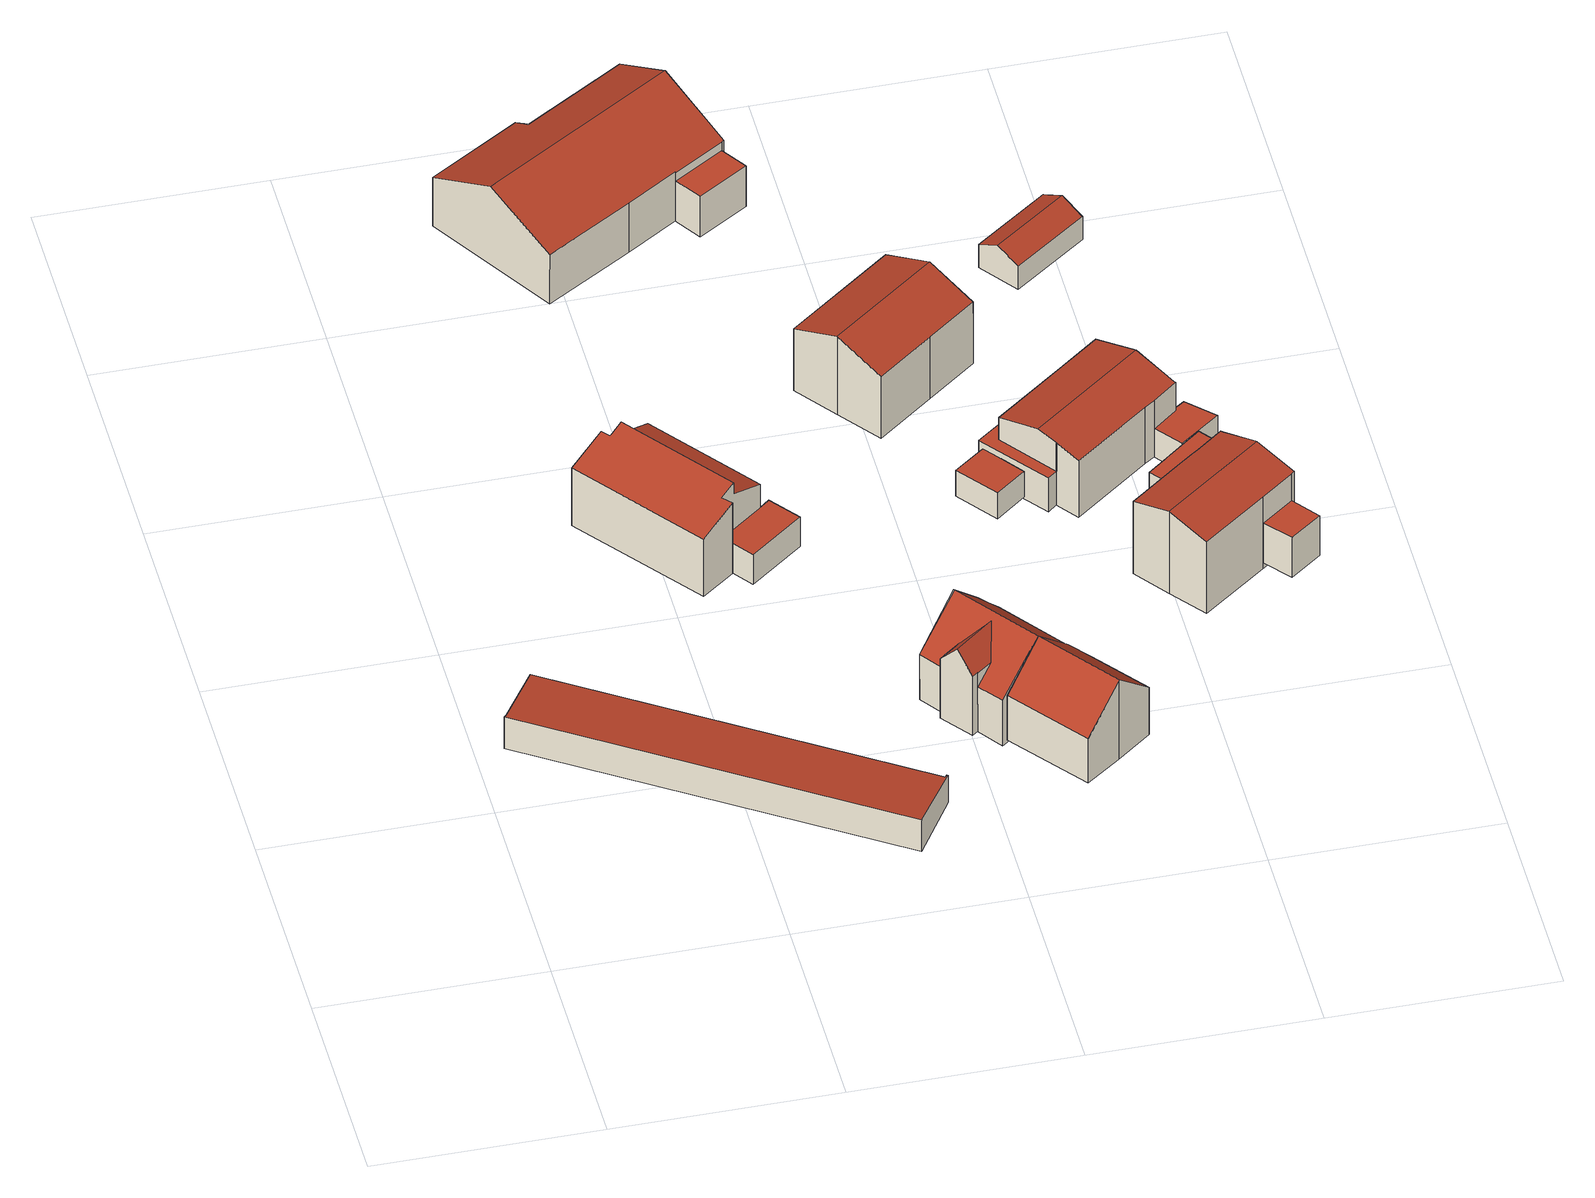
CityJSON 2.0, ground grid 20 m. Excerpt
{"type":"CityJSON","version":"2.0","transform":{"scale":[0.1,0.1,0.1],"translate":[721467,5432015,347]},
"CityObjects":{
"building1":{"type":"Building","attributes":{"Gemeindeschluessel":"09375199","HoeheDach":"356.896","HoeheGrund":"353.493","Methode":"2000","NiedrigsteTraufeDesGebaeudes":"356.404","Geometrietyp2DReferenz":"3000","measuredHeight":3.4,"function":"31001_2000","roofType":"1000","storeysAboveGround":1},"geometry":[{"type":"Solid","lod":"2","boundaries":[[[[0,1,2,3]],[[4,5,6,7]],[[8,9,10,11]],[[3,2,9,8]],[[3,8,11,12,4,7,0]],[[11,10,13,12]],[[1,6,5,13,10,9,2]],[[12,13,5,4]],[[7,6,1,0]]]],"semantics":{"surfaces":[{"type":"WallSurface","Flaeche":"123.379","Z_MAX":"3.403","Z_MAX_ASL":"356.896","Z_MIN":"-0.003","Z_MIN_ASL":"353.490"},{"type":"WallSurface","Flaeche":"0.600","Z_MAX":"2.912","Z_MAX_ASL":"356.405","Z_MIN":"-0.003","Z_MIN_ASL":"353.490"},{"type":"WallSurface","Flaeche":"18.913","Z_MAX":"3.385","Z_MAX_ASL":"356.878","Z_MIN":"-0.003","Z_MIN_ASL":"353.490"},{"type":"WallSurface","Flaeche":"0.810","Z_MAX":"3.403","Z_MAX_ASL":"356.896","Z_MIN":"-0.003","Z_MIN_ASL":"353.490"},{"type":"GroundSurface","Flaeche":"225.134","Z_MAX":"-0.003","Z_MAX_ASL":"353.490","Z_MIN":"-0.003","Z_MIN_ASL":"353.490"},{"type":"WallSurface","Flaeche":"105.710","Z_MAX":"2.933","Z_MAX_ASL":"356.426","Z_MIN":"-0.003","Z_MIN_ASL":"353.490"},{"type":"RoofSurface","Dachneigung":"85.663","Dachorientierung":"33.686","Flaeche":"225.781","Z_MAX":"3.403","Z_MAX_ASL":"356.896","Z_MIN":"2.911","Z_MIN_ASL":"356.404"},{"type":"WallSurface","Flaeche":"0.796","Z_MAX":"2.933","Z_MAX_ASL":"356.426","Z_MIN":"-0.003","Z_MIN_ASL":"353.490"},{"type":"WallSurface","Flaeche":"20.518","Z_MAX":"3.403","Z_MAX_ASL":"356.896","Z_MIN":"-0.003","Z_MIN_ASL":"353.490"}],"values":[[0,1,2,3,4,5,6,7,8]]}}]},
"building2":{"type":"Building","attributes":{"Gemeindeschluessel":"09375199","HoeheDach":"359.885","HoeheGrund":"351.590","Methode":"2000","NiedrigsteTraufeDesGebaeudes":"357.418","Geometrietyp2DReferenz":"3000","measuredHeight":8.29,"function":"31001_1000","roofType":"2200"},"address":[{"Country":"Germany","Locality":"Sinzing","ThoroughfareName":"Am Haberacker 1"}],"geometry":[{"type":"Solid","lod":"2","boundaries":[[[[14,15,16,17]],[[18,19,20,21,22,23,24,25]],[[19,16,15,20]],[[26,27,28,29,30,31,32,33]],[[21,28,27,22]],[[24,33,32,25]],[[22,27,26,23]],[[20,15,14,29,28,21]],[[17,30,29,14]],[[18,31,30,17,16,19]],[[25,32,31,18]],[[23,26,33,24]]]],"semantics":{"surfaces":[{"type":"RoofSurface","Dachneigung":"69.002","Dachorientierung":"54.774","Flaeche":"42.620","Z_MAX":"7.120","Z_MAX_ASL":"358.710","Z_MIN":"5.828","Z_MIN_ASL":"357.418"},{"type":"GroundSurface","Flaeche":"108.272","Z_MAX":"0.000","Z_MAX_ASL":"351.590","Z_MIN":"0.000","Z_MIN_ASL":"351.590"},{"type":"WallSurface","Flaeche":"69.049","Z_MAX":"5.832","Z_MAX_ASL":"357.422","Z_MIN":"0.000","Z_MIN_ASL":"351.590"},{"type":"RoofSurface","Dachneigung":"67.846","Dachorientierung":"234.774","Flaeche":"73.941","Z_MAX":"8.295","Z_MAX_ASL":"359.885","Z_MIN":"6.196","Z_MIN_ASL":"357.786"},{"type":"WallSurface","Flaeche":"8.175","Z_MAX":"7.695","Z_MAX_ASL":"359.285","Z_MIN":"0.000","Z_MIN_ASL":"351.590"},{"type":"WallSurface","Flaeche":"25.996","Z_MAX":"7.718","Z_MAX_ASL":"359.308","Z_MIN":"0.000","Z_MIN_ASL":"351.590"},{"type":"WallSurface","Flaeche":"25.528","Z_MAX":"7.693","Z_MAX_ASL":"359.283","Z_MIN":"0.000","Z_MIN_ASL":"351.590"},{"type":"WallSurface","Flaeche":"33.588","Z_MAX":"8.295","Z_MAX_ASL":"359.885","Z_MIN":"0.000","Z_MIN_ASL":"351.590"},{"type":"WallSurface","Flaeche":"13.896","Z_MAX":"8.295","Z_MAX_ASL":"359.885","Z_MIN":"7.120","Z_MIN_ASL":"358.710"},{"type":"WallSurface","Flaeche":"33.185","Z_MAX":"8.295","Z_MAX_ASL":"359.885","Z_MIN":"0.000","Z_MIN_ASL":"351.590"},{"type":"WallSurface","Flaeche":"7.490","Z_MAX":"7.718","Z_MAX_ASL":"359.308","Z_MIN":"0.000","Z_MIN_ASL":"351.590"},{"type":"WallSurface","Flaeche":"85.942","Z_MAX":"6.196","Z_MAX_ASL":"357.786","Z_MIN":"0.000","Z_MIN_ASL":"351.590"}],"values":[[0,1,2,3,4,5,6,7,8,9,10,11]]}}]},
"building3":{"type":"Building","attributes":{"Gemeindeschluessel":"09375199","HoeheDach":"354.881","HoeheGrund":"351.720","Methode":"1000","NiedrigsteTraufeDesGebaeudes":"354.881","Geometrietyp2DReferenz":"3000","measuredHeight":3.16,"function":"31001_2000","roofType":"1000"},"geometry":[{"type":"Solid","lod":"2","boundaries":[[[[34,35,36,37]],[[38,39,40,41]],[[42,43,35,34]],[[44,45,39,38]],[[41,40,43,42]],[[37,36,45,44]],[[35,43,40,39,45,36]],[[37,44,38,41,42,34]]]],"semantics":{"surfaces":[{"type":"WallSurface","Flaeche":"3.356","Z_MAX":"3.161","Z_MAX_ASL":"354.881","Z_MIN":"0.000","Z_MIN_ASL":"351.720"},{"type":"WallSurface","Flaeche":"10.353","Z_MAX":"3.161","Z_MAX_ASL":"354.881","Z_MIN":"0.000","Z_MIN_ASL":"351.720"},{"type":"WallSurface","Flaeche":"7.019","Z_MAX":"3.161","Z_MAX_ASL":"354.881","Z_MIN":"0.000","Z_MIN_ASL":"351.720"},{"type":"WallSurface","Flaeche":"3.587","Z_MAX":"3.161","Z_MAX_ASL":"354.881","Z_MIN":"0.000","Z_MIN_ASL":"351.720"},{"type":"WallSurface","Flaeche":"18.911","Z_MAX":"3.161","Z_MAX_ASL":"354.881","Z_MIN":"0.000","Z_MIN_ASL":"351.720"},{"type":"WallSurface","Flaeche":"15.307","Z_MAX":"3.161","Z_MAX_ASL":"354.881","Z_MIN":"0.000","Z_MIN_ASL":"351.720"},{"type":"RoofSurface","Dachneigung":"90.000","Dachorientierung":"-1.000","Flaeche":"19.623","Z_MAX":"3.161","Z_MAX_ASL":"354.881","Z_MIN":"3.161","Z_MIN_ASL":"354.881"},{"type":"GroundSurface","Flaeche":"19.623","Z_MAX":"0.000","Z_MAX_ASL":"351.720","Z_MIN":"0.000","Z_MIN_ASL":"351.720"}],"values":[[0,1,2,3,4,5,6,7]]}}]},
"building4":{"type":"Building","attributes":{"Gemeindeschluessel":"09375199","HoeheDach":"360.910","HoeheGrund":"352.040","Methode":"2000","NiedrigsteTraufeDesGebaeudes":"356.868","Geometrietyp2DReferenz":"3000","measuredHeight":8.87,"function":"31001_1000","roofType":"3100","storeysAboveGround":2},"address":[{"Country":"Germany","Locality":"Sinzing","ThoroughfareName":"Am Haberacker 2"}],"geometry":[{"type":"Solid","lod":"2","boundaries":[[[[46,47,48,49,50]],[[51,48,47,52]],[[52,53,54,55,51]],[[56,57,48,51,55]],[[58,46,50,59,60]],[[61,62,63,64,65,66]],[[66,65,67,56,55,54]],[[68,59,50,49,57,56,67,64,63]],[[67,65,64]],[[62,61,53,52,47,46,58,69,70,71]],[[58,60,72,69]],[[70,73,74,71]],[[66,54,53,61]],[[69,72,73,70]],[[62,71,74,68,63]],[[49,48,57]],[[68,74,73,72,60,59]]]],"semantics":{"surfaces":[{"type":"WallSurface","Flaeche":"13.384","Z_MAX":"6.363","Z_MAX_ASL":"358.403","Z_MIN":"0.000","Z_MIN_ASL":"352.040"},{"type":"WallSurface","Flaeche":"3.977","Z_MAX":"6.367","Z_MAX_ASL":"358.407","Z_MIN":"0.000","Z_MIN_ASL":"352.040"},{"type":"WallSurface","Flaeche":"25.298","Z_MAX":"8.330","Z_MAX_ASL":"360.370","Z_MIN":"0.000","Z_MIN_ASL":"352.040"},{"type":"RoofSurface","Dachneigung":"41.274","Dachorientierung":"322.793","Flaeche":"8.987","Z_MAX":"8.330","Z_MAX_ASL":"360.370","Z_MIN":"6.310","Z_MIN_ASL":"358.350"},{"type":"WallSurface","Flaeche":"52.441","Z_MAX":"8.870","Z_MAX_ASL":"360.910","Z_MIN":"0.000","Z_MIN_ASL":"352.040"},{"type":"WallSurface","Flaeche":"13.404","Z_MAX":"6.373","Z_MAX_ASL":"358.413","Z_MIN":"0.000","Z_MIN_ASL":"352.040"},{"type":"RoofSurface","Dachneigung":"41.263","Dachorientierung":"142.799","Flaeche":"8.976","Z_MAX":"8.330","Z_MAX_ASL":"360.370","Z_MIN":"6.310","Z_MIN_ASL":"358.350"},{"type":"RoofSurface","Dachneigung":"48.035","Dachorientierung":"232.938","Flaeche":"40.407","Z_MAX":"8.870","Z_MAX_ASL":"360.910","Z_MIN":"4.857","Z_MIN_ASL":"356.897"},{"type":"WallSurface","Flaeche":"1.165","Z_MAX":"6.310","Z_MAX_ASL":"358.350","Z_MIN":"4.864","Z_MIN_ASL":"356.904"},{"type":"GroundSurface","Flaeche":"78.508","Z_MAX":"0.000","Z_MAX_ASL":"352.040","Z_MIN":"0.000","Z_MIN_ASL":"352.040"},{"type":"WallSurface","Flaeche":"5.151","Z_MAX":"6.070","Z_MAX_ASL":"358.110","Z_MIN":"0.000","Z_MIN_ASL":"352.040"},{"type":"WallSurface","Flaeche":"37.044","Z_MAX":"4.857","Z_MAX_ASL":"356.897","Z_MIN":"0.000","Z_MIN_ASL":"352.040"},{"type":"WallSurface","Flaeche":"3.981","Z_MAX":"6.373","Z_MAX_ASL":"358.413","Z_MIN":"0.000","Z_MIN_ASL":"352.040"},{"type":"WallSurface","Flaeche":"4.558","Z_MAX":"5.459","Z_MAX_ASL":"357.499","Z_MIN":"0.000","Z_MIN_ASL":"352.040"},{"type":"WallSurface","Flaeche":"59.507","Z_MAX":"8.870","Z_MAX_ASL":"360.910","Z_MIN":"0.000","Z_MIN_ASL":"352.040"},{"type":"WallSurface","Flaeche":"1.176","Z_MAX":"6.312","Z_MAX_ASL":"358.352","Z_MIN":"4.857","Z_MIN_ASL":"356.897"},{"type":"RoofSurface","Dachneigung":"46.225","Dachorientierung":"52.924","Flaeche":"50.705","Z_MAX":"8.870","Z_MAX_ASL":"360.910","Z_MIN":"4.828","Z_MIN_ASL":"356.868"}],"values":[[0,1,2,3,4,5,6,7,8,9,10,11,12,13,14,15,16]]}}]},
"building5":{"type":"Building","attributes":{"Gemeindeschluessel":"09375199","HoeheDach":"360.900","HoeheGrund":"352.426","Methode":"2000","NiedrigsteTraufeDesGebaeudes":"357.246","Geometrietyp2DReferenz":"3000","measuredHeight":8.47,"function":"31001_1000","roofType":"3100","storeysAboveGround":1},"address":[{"Country":"Germany","Locality":"Sinzing","ThoroughfareName":"Am Haberacker 4"}],"geometry":[{"type":"Solid","lod":"2","boundaries":[[[[75,76,77,78]],[[79,80,81,82,83,75,78]],[[80,84,85,81]],[[78,77,86,79]],[[81,85,87,82]],[[88,87,85,84,68]],[[76,89,88,68,86,77]],[[79,86,68,84,80]],[[83,89,76,75]],[[82,87,88,89,83]]]],"semantics":{"surfaces":[{"type":"WallSurface","Flaeche":"41.088","Z_MAX":"4.820","Z_MAX_ASL":"357.246","Z_MIN":"0.004","Z_MIN_ASL":"352.430"},{"type":"GroundSurface","Flaeche":"66.424","Z_MAX":"0.004","Z_MAX_ASL":"352.430","Z_MIN":"0.004","Z_MIN_ASL":"352.430"},{"type":"WallSurface","Flaeche":"12.154","Z_MAX":"5.032","Z_MAX_ASL":"357.458","Z_MIN":"0.004","Z_MIN_ASL":"352.430"},{"type":"WallSurface","Flaeche":"25.611","Z_MAX":"8.362","Z_MAX_ASL":"360.788","Z_MIN":"0.004","Z_MIN_ASL":"352.430"},{"type":"WallSurface","Flaeche":"30.730","Z_MAX":"5.048","Z_MAX_ASL":"357.474","Z_MIN":"0.004","Z_MIN_ASL":"352.430"},{"type":"RoofSurface","Dachneigung":"47.661","Dachorientierung":"52.620","Flaeche":"43.545","Z_MAX":"8.474","Z_MAX_ASL":"360.900","Z_MIN":"5.021","Z_MIN_ASL":"357.447"},{"type":"RoofSurface","Dachneigung":"47.661","Dachorientierung":"232.620","Flaeche":"46.318","Z_MAX":"8.474","Z_MAX_ASL":"360.900","Z_MIN":"4.820","Z_MIN_ASL":"357.246"},{"type":"WallSurface","Flaeche":"26.586","Z_MAX":"8.474","Z_MAX_ASL":"360.900","Z_MIN":"0.004","Z_MIN_ASL":"352.430"},{"type":"WallSurface","Flaeche":"25.560","Z_MAX":"8.357","Z_MAX_ASL":"360.783","Z_MIN":"0.004","Z_MIN_ASL":"352.430"},{"type":"WallSurface","Flaeche":"26.486","Z_MAX":"8.474","Z_MAX_ASL":"360.900","Z_MIN":"0.004","Z_MIN_ASL":"352.430"}],"values":[[0,1,2,3,4,5,6,7,8,9]]}}]},
"building6":{"type":"Building","attributes":{"Gemeindeschluessel":"09375199","HoeheDach":"356.700","HoeheGrund":"348.100","Methode":"2000","NiedrigsteTraufeDesGebaeudes":"352.500","Geometrietyp2DReferenz":"3000","measuredHeight":8.6,"function":"31001_1000","roofType":"3100","storeysAboveGround":2},"address":[{"Country":"Germany","Locality":"Sinzing","ThoroughfareName":"Eilsbrunner Straße 9"}],"geometry":[{"type":"Solid","lod":"2","boundaries":[[[[90,91,92,93]],[[94,95,91,90]],[[96,97,98,99]],[[100,101,102,94,90,93,103,104,105,106,107]],[[108,109,96,99]],[[106,105,97,96,109]],[[110,111,112,92,91,95]],[[104,113,97,105]],[[106,109,108,107]],[[94,102,114,110,95]],[[93,92,112,103]],[[114,115,116,98,97,113,111,110]],[[104,103,112,111,113]],[[101,115,114,102]],[[100,116,115,101]],[[100,107,108,99,98,116]]]],"semantics":{"surfaces":[{"type":"WallSurface","Flaeche":"8.632","Z_MAX":"6.072","Z_MAX_ASL":"354.172","Z_MIN":"0.000","Z_MIN_ASL":"348.100"},{"type":"WallSurface","Flaeche":"51.060","Z_MAX":"5.341","Z_MAX_ASL":"353.441","Z_MIN":"0.000","Z_MIN_ASL":"348.100"},{"type":"WallSurface","Flaeche":"4.748","Z_MAX":"5.300","Z_MAX_ASL":"353.400","Z_MIN":"4.400","Z_MIN_ASL":"352.500"},{"type":"GroundSurface","Flaeche":"270.052","Z_MAX":"0.000","Z_MAX_ASL":"348.100","Z_MIN":"0.000","Z_MIN_ASL":"348.100"},{"type":"RoofSurface","Dachneigung":"90.000","Dachorientierung":"-1.000","Flaeche":"14.577","Z_MAX":"4.400","Z_MAX_ASL":"352.500","Z_MIN":"4.400","Z_MIN_ASL":"352.500"},{"type":"WallSurface","Flaeche":"12.342","Z_MAX":"5.318","Z_MAX_ASL":"353.418","Z_MIN":"0.000","Z_MIN_ASL":"348.100"},{"type":"RoofSurface","Dachneigung":"64.201","Dachorientierung":"328.246","Flaeche":"132.792","Z_MAX":"8.600","Z_MAX_ASL":"356.700","Z_MIN":"5.324","Z_MIN_ASL":"353.424"},{"type":"WallSurface","Flaeche":"1.432","Z_MAX":"5.318","Z_MAX_ASL":"353.418","Z_MIN":"0.000","Z_MIN_ASL":"348.100"},{"type":"WallSurface","Flaeche":"23.161","Z_MAX":"4.400","Z_MAX_ASL":"352.500","Z_MIN":"0.000","Z_MIN_ASL":"348.100"},{"type":"WallSurface","Flaeche":"94.292","Z_MAX":"8.600","Z_MAX_ASL":"356.700","Z_MIN":"0.000","Z_MIN_ASL":"348.100"},{"type":"WallSurface","Flaeche":"63.381","Z_MAX":"6.072","Z_MAX_ASL":"354.172","Z_MIN":"0.000","Z_MIN_ASL":"348.100"},{"type":"RoofSurface","Dachneigung":"64.201","Dachorientierung":"148.246","Flaeche":"150.967","Z_MAX":"8.600","Z_MAX_ASL":"356.700","Z_MIN":"5.300","Z_MIN_ASL":"353.400"},{"type":"WallSurface","Flaeche":"85.832","Z_MAX":"8.600","Z_MAX_ASL":"356.700","Z_MIN":"0.000","Z_MIN_ASL":"348.100"},{"type":"WallSurface","Flaeche":"48.550","Z_MAX":"5.330","Z_MAX_ASL":"353.430","Z_MIN":"0.000","Z_MIN_ASL":"348.100"},{"type":"WallSurface","Flaeche":"28.638","Z_MAX":"5.328","Z_MAX_ASL":"353.428","Z_MIN":"0.000","Z_MIN_ASL":"348.100"},{"type":"WallSurface","Flaeche":"12.433","Z_MAX":"5.322","Z_MAX_ASL":"353.422","Z_MIN":"0.000","Z_MIN_ASL":"348.100"}],"values":[[0,1,2,3,4,5,6,7,8,9,10,11,12,13,14,15]]}}]},
"building7":{"type":"Building","attributes":{"Gemeindeschluessel":"09375199","HoeheDach":"359.263","HoeheGrund":"350.800","Methode":"2000","NiedrigsteTraufeDesGebaeudes":"357.497","Geometrietyp2DReferenz":"3000","measuredHeight":8.46,"function":"31001_1000","roofType":"3100","storeysAboveGround":2},"address":[{"Country":"Germany","Locality":"Sinzing","ThoroughfareName":"Am Haberacker 3"}],"geometry":[{"type":"Solid","lod":"2","boundaries":[[[[117,118,119,120]],[[121,122,123,124,125]],[[126,127,118,117]],[[125,124,128,129]],[[127,128,124,123,118]],[[118,123,122,130,119]],[[121,125,129,126,117,120,131]],[[129,128,127,126]],[[120,119,130,131]],[[131,130,122,121]]]],"semantics":{"surfaces":[{"type":"WallSurface","Flaeche":"35.037","Z_MAX":"8.463","Z_MAX_ASL":"359.263","Z_MIN":"0.000","Z_MIN_ASL":"350.800"},{"type":"WallSurface","Flaeche":"35.363","Z_MAX":"8.460","Z_MAX_ASL":"359.260","Z_MIN":"0.000","Z_MIN_ASL":"350.800"},{"type":"WallSurface","Flaeche":"34.971","Z_MAX":"8.463","Z_MAX_ASL":"359.263","Z_MIN":"0.000","Z_MIN_ASL":"350.800"},{"type":"WallSurface","Flaeche":"37.178","Z_MAX":"6.702","Z_MAX_ASL":"357.502","Z_MIN":"0.000","Z_MIN_ASL":"350.800"},{"type":"RoofSurface","Dachneigung":"69.084","Dachorientierung":"142.355","Flaeche":"58.455","Z_MAX":"8.463","Z_MAX_ASL":"359.263","Z_MIN":"6.697","Z_MIN_ASL":"357.497"},{"type":"RoofSurface","Dachneigung":"69.114","Dachorientierung":"322.393","Flaeche":"58.578","Z_MAX":"8.463","Z_MAX_ASL":"359.263","Z_MIN":"6.699","Z_MIN_ASL":"357.499"},{"type":"GroundSurface","Flaeche":"109.331","Z_MAX":"0.000","Z_MAX_ASL":"350.800","Z_MIN":"0.000","Z_MIN_ASL":"350.800"},{"type":"WallSurface","Flaeche":"42.183","Z_MAX":"6.701","Z_MAX_ASL":"357.501","Z_MIN":"0.000","Z_MIN_ASL":"350.800"},{"type":"WallSurface","Flaeche":"79.358","Z_MAX":"6.699","Z_MAX_ASL":"357.499","Z_MIN":"0.000","Z_MIN_ASL":"350.800"},{"type":"WallSurface","Flaeche":"34.547","Z_MAX":"8.440","Z_MAX_ASL":"359.240","Z_MIN":"0.000","Z_MIN_ASL":"350.800"}],"values":[[0,1,2,3,4,5,6,7,8,9]]}}]},
"building8":{"type":"Building","attributes":{"Gemeindeschluessel":"09375199","HoeheDach":"353.900","HoeheGrund":"351.150","Methode":"2000","NiedrigsteTraufeDesGebaeudes":"353.900","Geometrietyp2DReferenz":"3000","measuredHeight":2.75,"function":"51009_1610","roofType":"1000"},"geometry":[{"type":"Solid","lod":"2","boundaries":[[[[132,133,134,135]],[[136,137,138,139]],[[139,132,135,136]],[[137,134,133,138]],[[139,138,133,132]],[[135,134,137,136]]]],"semantics":{"surfaces":[{"type":"WallSurface","Flaeche":"12.123","Z_MAX":"2.750","Z_MAX_ASL":"353.900","Z_MIN":"0.000","Z_MIN_ASL":"351.150"},{"type":"WallSurface","Flaeche":"11.952","Z_MAX":"2.750","Z_MAX_ASL":"353.900","Z_MIN":"0.000","Z_MIN_ASL":"351.150"},{"type":"GroundSurface","Flaeche":"15.102","Z_MAX":"0.000","Z_MAX_ASL":"351.150","Z_MIN":"0.000","Z_MIN_ASL":"351.150"},{"type":"RoofSurface","Dachneigung":"90.000","Dachorientierung":"-1.000","Flaeche":"15.102","Z_MAX":"2.750","Z_MAX_ASL":"353.900","Z_MIN":"2.750","Z_MIN_ASL":"353.900"},{"type":"WallSurface","Flaeche":"9.467","Z_MAX":"2.750","Z_MAX_ASL":"353.900","Z_MIN":"0.000","Z_MIN_ASL":"351.150"},{"type":"WallSurface","Flaeche":"9.510","Z_MAX":"2.750","Z_MAX_ASL":"353.900","Z_MIN":"0.000","Z_MIN_ASL":"351.150"}],"values":[[0,1,2,3,4,5]]}}]},
"building9":{"type":"Building","attributes":{"Gemeindeschluessel":"09375199","HoeheDach":"358.181","HoeheGrund":"350.950","Methode":"2000","NiedrigsteTraufeDesGebaeudes":"354.600","Geometrietyp2DReferenz":"3000","measuredHeight":7.23,"function":"31001_1000","roofType":"3100","storeysAboveGround":2},"address":[{"Country":"Germany","Locality":"Sinzing","ThoroughfareName":"Am Haberacker 5"}],"geometry":[{"type":"Solid","lod":"2","boundaries":[[[[140,141,142,143]],[[144,145,146,147,148]],[[149,150,151,152]],[[144,153,154,155,156,145]],[[157,158,153,159,160]],[[144,148,159,153]],[[143,142,150,149]],[[140,161,157,160,162,141]],[[163,164,165,146,145,156]],[[163,156,155,166]],[[167,168,165,164]],[[163,166,169,158,157,161,140,143,149,152,167,164]],[[146,165,168,151,150,142,141,162,147]],[[160,159,148,147,162]],[[152,151,168,167]],[[166,155,154,169]],[[169,154,153,158]]]],"semantics":{"surfaces":[{"type":"WallSurface","Flaeche":"1.396","Z_MAX":"6.096","Z_MAX_ASL":"357.046","Z_MIN":"0.000","Z_MIN_ASL":"350.950"},{"type":"WallSurface","Flaeche":"18.853","Z_MAX":"7.231","Z_MAX_ASL":"358.181","Z_MIN":"3.650","Z_MIN_ASL":"354.600"},{"type":"WallSurface","Flaeche":"6.497","Z_MAX":"6.032","Z_MAX_ASL":"356.982","Z_MIN":"0.000","Z_MIN_ASL":"350.950"},{"type":"RoofSurface","Dachneigung":"90.000","Dachorientierung":"-1.000","Flaeche":"16.882","Z_MAX":"3.650","Z_MAX_ASL":"354.600","Z_MIN":"3.650","Z_MIN_ASL":"354.600"},{"type":"WallSurface","Flaeche":"25.832","Z_MAX":"6.015","Z_MAX_ASL":"356.965","Z_MIN":"0.000","Z_MIN_ASL":"350.950"},{"type":"WallSurface","Flaeche":"19.447","Z_MAX":"6.015","Z_MAX_ASL":"356.965","Z_MIN":"3.650","Z_MIN_ASL":"354.600"},{"type":"WallSurface","Flaeche":"17.156","Z_MAX":"6.032","Z_MAX_ASL":"356.982","Z_MIN":"0.000","Z_MIN_ASL":"350.950"},{"type":"WallSurface","Flaeche":"54.797","Z_MAX":"7.231","Z_MAX_ASL":"358.181","Z_MIN":"0.000","Z_MIN_ASL":"350.950"},{"type":"WallSurface","Flaeche":"4.308","Z_MAX":"6.701","Z_MAX_ASL":"357.651","Z_MIN":"0.000","Z_MIN_ASL":"350.950"},{"type":"WallSurface","Flaeche":"26.556","Z_MAX":"3.650","Z_MAX_ASL":"354.600","Z_MIN":"0.000","Z_MIN_ASL":"350.950"},{"type":"WallSurface","Flaeche":"14.914","Z_MAX":"6.701","Z_MAX_ASL":"357.651","Z_MIN":"0.000","Z_MIN_ASL":"350.950"},{"type":"GroundSurface","Flaeche":"122.732","Z_MAX":"0.000","Z_MAX_ASL":"350.950","Z_MIN":"0.000","Z_MIN_ASL":"350.950"},{"type":"RoofSurface","Dachneigung":"74.093","Dachorientierung":"142.616","Flaeche":"54.551","Z_MAX":"7.231","Z_MAX_ASL":"358.181","Z_MIN":"6.030","Z_MIN_ASL":"356.980"},{"type":"RoofSurface","Dachneigung":"74.086","Dachorientierung":"322.616","Flaeche":"55.513","Z_MAX":"7.231","Z_MAX_ASL":"358.181","Z_MIN":"6.015","Z_MIN_ASL":"356.965"},{"type":"WallSurface","Flaeche":"51.332","Z_MAX":"6.033","Z_MAX_ASL":"356.983","Z_MIN":"0.000","Z_MIN_ASL":"350.950"},{"type":"WallSurface","Flaeche":"33.838","Z_MAX":"3.650","Z_MAX_ASL":"354.600","Z_MIN":"0.000","Z_MIN_ASL":"350.950"},{"type":"WallSurface","Flaeche":"4.144","Z_MAX":"3.650","Z_MAX_ASL":"354.600","Z_MIN":"0.000","Z_MIN_ASL":"350.950"}],"values":[[0,1,2,3,4,5,6,7,8,9,10,11,12,13,14,15,16]]}}]},
"building10":{"type":"Building","attributes":{"Gemeindeschluessel":"09375199","HoeheDach":"358.493","HoeheGrund":"349.650","Methode":"1000","NiedrigsteTraufeDesGebaeudes":"357.374","Geometrietyp2DReferenz":"3000","measuredHeight":8.84,"function":"31001_1000","roofType":"3100","storeysAboveGround":2},"address":[{"Country":"Germany","Locality":"Sinzing","ThoroughfareName":"Am Haberacker 6"}],"geometry":[{"type":"Solid","lod":"2","boundaries":[[[[170,171,172,173,174,175,176,177]],[[178,170,177,179]],[[180,181,182,183]],[[184,172,171,185]],[[186,175,174,187]],[[179,177,176,188]],[[189,190,181,180]],[[191,173,172,184]],[[192,193,190,189]],[[187,174,173,191]],[[182,181,190,193,171,170]],[[185,171,193,192]],[[188,176,175,186]],[[183,182,170,178]],[[178,179,188,186,187,191,184,185,192,189,180,183]]]],"semantics":{"surfaces":[{"type":"RoofSurface","Dachneigung":"74.026","Dachorientierung":"324.849","Flaeche":"45.296","Z_MAX":"8.843","Z_MAX_ASL":"358.493","Z_MIN":"7.724","Z_MIN_ASL":"357.374"},{"type":"WallSurface","Flaeche":"32.354","Z_MAX":"8.843","Z_MAX_ASL":"358.493","Z_MIN":"0.000","Z_MIN_ASL":"349.650"},{"type":"WallSurface","Flaeche":"55.668","Z_MAX":"7.726","Z_MAX_ASL":"357.376","Z_MIN":"0.000","Z_MIN_ASL":"349.650"},{"type":"WallSurface","Flaeche":"30.156","Z_MAX":"8.841","Z_MAX_ASL":"358.491","Z_MIN":"0.000","Z_MIN_ASL":"349.650"},{"type":"WallSurface","Flaeche":"5.381","Z_MAX":"7.728","Z_MAX_ASL":"357.378","Z_MIN":"0.000","Z_MIN_ASL":"349.650"},{"type":"WallSurface","Flaeche":"46.984","Z_MAX":"7.729","Z_MAX_ASL":"357.379","Z_MIN":"0.000","Z_MIN_ASL":"349.650"},{"type":"WallSurface","Flaeche":"27.781","Z_MAX":"7.726","Z_MAX_ASL":"357.376","Z_MIN":"0.000","Z_MIN_ASL":"349.650"},{"type":"WallSurface","Flaeche":"2.175","Z_MAX":"7.804","Z_MAX_ASL":"357.454","Z_MIN":"0.000","Z_MIN_ASL":"349.650"},{"type":"WallSurface","Flaeche":"3.108","Z_MAX":"7.726","Z_MAX_ASL":"357.376","Z_MIN":"0.000","Z_MIN_ASL":"349.650"},{"type":"WallSurface","Flaeche":"22.103","Z_MAX":"7.728","Z_MAX_ASL":"357.378","Z_MIN":"0.000","Z_MIN_ASL":"349.650"},{"type":"RoofSurface","Dachneigung":"74.052","Dachorientierung":"144.814","Flaeche":"45.474","Z_MAX":"8.843","Z_MAX_ASL":"358.493","Z_MIN":"7.726","Z_MIN_ASL":"357.376"},{"type":"WallSurface","Flaeche":"32.384","Z_MAX":"8.841","Z_MAX_ASL":"358.491","Z_MIN":"0.000","Z_MIN_ASL":"349.650"},{"type":"WallSurface","Flaeche":"12.030","Z_MAX":"7.729","Z_MAX_ASL":"357.379","Z_MIN":"0.000","Z_MIN_ASL":"349.650"},{"type":"WallSurface","Flaeche":"32.217","Z_MAX":"8.839","Z_MAX_ASL":"358.489","Z_MIN":"0.000","Z_MIN_ASL":"349.650"},{"type":"GroundSurface","Flaeche":"87.271","Z_MAX":"0.000","Z_MAX_ASL":"349.650","Z_MIN":"0.000","Z_MIN_ASL":"349.650"}],"values":[[0,1,2,3,4,5,6,7,8,9,10,11,12,13,14]]}}]},
"building11":{"type":"Building","attributes":{"Gemeindeschluessel":"09375199","HoeheDach":"354.600","HoeheGrund":"350.303","Methode":"2000","NiedrigsteTraufeDesGebaeudes":"354.600","Geometrietyp2DReferenz":"3000","measuredHeight":4.3,"function":"31001_2000","roofType":"1000","storeysAboveGround":1},"geometry":[{"type":"Solid","lod":"2","boundaries":[[[[194,195,196,197]],[[198,199,200,201]],[[197,196,202,203]],[[204,205,206,207]],[[195,200,199,208,209,206,205,202,196]],[[210,208,199,198]],[[211,209,208,210]],[[201,200,195,194]],[[203,202,205,204]],[[197,203,204,207,211,210,198,201,194]],[[207,206,209,211]]]],"semantics":{"surfaces":[{"type":"WallSurface","Flaeche":"14.310","Z_MAX":"4.297","Z_MAX_ASL":"354.600","Z_MIN":"-0.003","Z_MIN_ASL":"350.300"},{"type":"WallSurface","Flaeche":"3.010","Z_MAX":"4.297","Z_MAX_ASL":"354.600","Z_MIN":"-0.003","Z_MIN_ASL":"350.300"},{"type":"WallSurface","Flaeche":"9.693","Z_MAX":"4.297","Z_MAX_ASL":"354.600","Z_MIN":"-0.003","Z_MIN_ASL":"350.300"},{"type":"WallSurface","Flaeche":"15.540","Z_MAX":"4.297","Z_MAX_ASL":"354.600","Z_MIN":"-0.003","Z_MIN_ASL":"350.300"},{"type":"RoofSurface","Dachneigung":"90.000","Dachorientierung":"-1.000","Flaeche":"21.890","Z_MAX":"4.297","Z_MAX_ASL":"354.600","Z_MIN":"4.297","Z_MIN_ASL":"354.600"},{"type":"WallSurface","Flaeche":"12.291","Z_MAX":"4.297","Z_MAX_ASL":"354.600","Z_MIN":"-0.003","Z_MIN_ASL":"350.300"},{"type":"WallSurface","Flaeche":"1.196","Z_MAX":"4.297","Z_MAX_ASL":"354.600","Z_MIN":"-0.003","Z_MIN_ASL":"350.300"},{"type":"WallSurface","Flaeche":"6.683","Z_MAX":"4.297","Z_MAX_ASL":"354.600","Z_MIN":"-0.003","Z_MIN_ASL":"350.300"},{"type":"WallSurface","Flaeche":"18.114","Z_MAX":"4.297","Z_MAX_ASL":"354.600","Z_MIN":"-0.003","Z_MIN_ASL":"350.300"},{"type":"GroundSurface","Flaeche":"21.890","Z_MAX":"-0.003","Z_MAX_ASL":"350.300","Z_MIN":"-0.003","Z_MIN_ASL":"350.300"},{"type":"WallSurface","Flaeche":"5.797","Z_MAX":"4.297","Z_MAX_ASL":"354.600","Z_MIN":"-0.003","Z_MIN_ASL":"350.300"}],"values":[[0,1,2,3,4,5,6,7,8,9,10]]}}]},
"building12":{"type":"Building","attributes":{"Gemeindeschluessel":"09375199","HoeheDach":"354.027","HoeheGrund":"350.900","Methode":"1000","NiedrigsteTraufeDesGebaeudes":"354.027","Geometrietyp2DReferenz":"3000","measuredHeight":3.13,"function":"31001_2000","roofType":"1000","storeysAboveGround":1},"geometry":[{"type":"Solid","lod":"2","boundaries":[[[[140,143,212,213]],[[149,214,212,143]],[[215,149,143,140,216,217]],[[215,217,218,219]],[[217,216,220,218]],[[149,215,219,214]],[[140,213,220,216]],[[219,218,220,213,212,214]]]],"semantics":{"surfaces":[{"type":"WallSurface","Flaeche":"0.720","Z_MAX":"3.127","Z_MAX_ASL":"354.027","Z_MIN":"0.000","Z_MIN_ASL":"350.900"},{"type":"WallSurface","Flaeche":"8.895","Z_MAX":"3.127","Z_MAX_ASL":"354.027","Z_MIN":"0.000","Z_MIN_ASL":"350.900"},{"type":"GroundSurface","Flaeche":"13.400","Z_MAX":"0.000","Z_MAX_ASL":"350.900","Z_MIN":"0.000","Z_MIN_ASL":"350.900"},{"type":"WallSurface","Flaeche":"14.375","Z_MAX":"3.127","Z_MAX_ASL":"354.027","Z_MIN":"0.000","Z_MIN_ASL":"350.900"},{"type":"WallSurface","Flaeche":"10.222","Z_MAX":"3.127","Z_MAX_ASL":"354.027","Z_MIN":"0.000","Z_MIN_ASL":"350.900"},{"type":"WallSurface","Flaeche":"9.412","Z_MAX":"3.127","Z_MAX_ASL":"354.027","Z_MIN":"0.000","Z_MIN_ASL":"350.900"},{"type":"WallSurface","Flaeche":"3.889","Z_MAX":"3.127","Z_MAX_ASL":"354.027","Z_MIN":"0.000","Z_MIN_ASL":"350.900"},{"type":"RoofSurface","Dachneigung":"90.000","Dachorientierung":"-1.000","Flaeche":"13.400","Z_MAX":"3.127","Z_MAX_ASL":"354.027","Z_MIN":"3.127","Z_MIN_ASL":"354.027"}],"values":[[0,1,2,3,4,5,6,7]]}}]},
"building13":{"type":"Building","attributes":{"Gemeindeschluessel":"09375199","HoeheDach":"354.550","HoeheGrund":"350.266","Methode":"2000","NiedrigsteTraufeDesGebaeudes":"354.550","Geometrietyp2DReferenz":"3000","measuredHeight":4.28,"function":"51009_1610","roofType":"1000"},"geometry":[{"type":"Solid","lod":"2","boundaries":[[[[221,222,223,224]],[[221,224,225,226]],[[226,227,222,221]],[[225,228,227,226]],[[227,228,223,222]],[[224,223,228,225]]]],"semantics":{"surfaces":[{"type":"WallSurface","Flaeche":"15.432","Z_MAX":"4.284","Z_MAX_ASL":"354.550","Z_MIN":"0.000","Z_MIN_ASL":"350.266"},{"type":"GroundSurface","Flaeche":"10.904","Z_MAX":"0.000","Z_MAX_ASL":"350.266","Z_MIN":"0.000","Z_MIN_ASL":"350.266"},{"type":"WallSurface","Flaeche":"12.895","Z_MAX":"4.284","Z_MAX_ASL":"354.550","Z_MIN":"0.000","Z_MIN_ASL":"350.266"},{"type":"WallSurface","Flaeche":"15.422","Z_MAX":"4.284","Z_MAX_ASL":"354.550","Z_MIN":"0.000","Z_MIN_ASL":"350.266"},{"type":"RoofSurface","Dachneigung":"90.000","Dachorientierung":"-1.000","Flaeche":"10.904","Z_MAX":"4.284","Z_MAX_ASL":"354.550","Z_MIN":"4.284","Z_MIN_ASL":"354.550"},{"type":"WallSurface","Flaeche":"13.050","Z_MAX":"4.284","Z_MAX_ASL":"354.550","Z_MIN":"0.000","Z_MIN_ASL":"350.266"}],"values":[[0,1,2,3,4,5]]}}]},
"building14":{"type":"Building","attributes":{"Gemeindeschluessel":"09375199","HoeheDach":"350.720","HoeheGrund":"347.140","Methode":"2000","NiedrigsteTraufeDesGebaeudes":"349.593","Geometrietyp2DReferenz":"3000","measuredHeight":3.58,"function":"31001_1000","roofType":"3100"},"geometry":[{"type":"Solid","lod":"2","boundaries":[[[[229,230,231,232]],[[233,229,232,234]],[[232,231,235,236,234]],[[233,237,238,230,229]],[[235,238,237,236]],[[231,230,238,235]],[[234,236,237,233]]]],"semantics":{"surfaces":[{"type":"WallSurface","Flaeche":"19.985","Z_MAX":"2.472","Z_MAX_ASL":"349.612","Z_MIN":"0.000","Z_MIN_ASL":"347.140"},{"type":"GroundSurface","Flaeche":"34.629","Z_MAX":"0.000","Z_MAX_ASL":"347.140","Z_MIN":"0.000","Z_MIN_ASL":"347.140"},{"type":"WallSurface","Flaeche":"12.851","Z_MAX":"3.580","Z_MAX_ASL":"350.720","Z_MIN":"0.000","Z_MIN_ASL":"347.140"},{"type":"WallSurface","Flaeche":"12.940","Z_MAX":"3.580","Z_MAX_ASL":"350.720","Z_MIN":"0.000","Z_MIN_ASL":"347.140"},{"type":"RoofSurface","Dachneigung":"62.392","Dachorientierung":"323.450","Flaeche":"19.509","Z_MAX":"3.580","Z_MAX_ASL":"350.720","Z_MIN":"2.466","Z_MIN_ASL":"349.606"},{"type":"RoofSurface","Dachneigung":"62.393","Dachorientierung":"143.450","Flaeche":"19.571","Z_MAX":"3.580","Z_MAX_ASL":"350.720","Z_MIN":"2.453","Z_MIN_ASL":"349.593"},{"type":"WallSurface","Flaeche":"20.012","Z_MAX":"2.466","Z_MAX_ASL":"349.606","Z_MIN":"0.000","Z_MIN_ASL":"347.140"}],"values":[[0,1,2,3,4,5,6]]}}]}
},
"vertices":[
[311,4,65],[311,4,99],[9,205,99],[9,205,65],[345,59,65],[345,59,94],[346,58,94],[346,58,65],[11,207,65],[11,207,99],[43,257,94],[43,257,65],[343,57,65],[343,57,94],
[249,410,117],[276,431,104],[204,525,104],[177,504,117],[166,496,46],[204,525,46],[276,431,46],[237,401,46],[244,393,46],[215,371,46],[130,481,46],[160,503,46],[215,371,108],[244,393,123],[237,401,123],[249,410,129],[177,504,129],[166,496,123],[160,503,123],[130,481,108],
[244,393,47],[244,393,79],[237,401,79],[237,401,47],[285,438,47],[285,438,79],[305,412,79],[305,412,47],[257,375,47],[257,375,79],[276,431,47],[276,431,79],
[356,203,50],[372,181,50],[372,181,114],[372,181,99],[356,203,99],[367,177,114],[367,177,50],[388,150,50],[388,150,114],[378,163,134],[413,191,134],[385,191,114],[415,247,50],[391,230,139],[415,247,111],[393,154,50],[409,132,50],[409,132,99],[393,153,99],[393,153,114],[393,154,114],[406,163,114],[445,159,139],[423,246,50],[432,245,50],[478,184,50],[423,246,105],[432,245,99],[478,184,99],
[465,67,54],[465,67,102],[413,134,102],[413,134,54],[444,158,54],[475,182,54],[490,162,54],[527,114,54],[496,90,54],[475,182,104],[490,162,105],[444,158,138],[527,114,105],[497,91,139],[496,90,138],
[194,954,11],[194,954,64],[202,941,72],[202,941,11],[113,904,11],[113,904,64],[352,892,55],[352,892,64],[307,864,64],[307,864,55],[307,865,11],[261,836,11],[184,789,11],[291,996,11],[354,894,11],[352,892,11],[367,869,11],[322,841,11],[322,841,55],[367,869,55],[148,846,97],[319,952,97],[291,996,72],[354,894,64],[184,789,64],[261,836,64],[307,865,64],
[374,573,38],[374,573,123],[346,610,105],[346,610,38],[468,646,38],[468,646,122],[468,645,123],[496,609,105],[496,609,38],[402,536,38],[402,536,105],[452,575,105],[452,575,38],[440,682,105],[440,682,38],
[472,471,41],[472,471,69],[498,436,69],[498,436,41],[471,415,41],[471,415,69],[444,450,69],[444,450,41],
[634,482,39],[634,482,100],[635,480,100],[635,480,39],[485,471,76],[522,422,76],[522,422,107],[510,437,112],[485,471,100],[613,462,39],[613,462,100],[604,456,100],[604,456,39],[550,521,76],[543,530,76],[469,474,76],[514,416,76],[584,547,39],[550,521,39],[550,521,100],[584,547,100],[610,513,39],[610,513,112],[514,416,39],[522,423,39],[522,423,107],[469,474,39],[536,404,39],[536,404,100],[543,530,39],
[590,310,115],[679,378,115],[657,407,105],[656,409,104],[633,391,104],[627,387,104],[615,378,104],[567,341,104],[590,310,26],[567,341,26],[671,322,26],[671,322,104],[614,279,104],[614,279,26],[657,407,26],[679,378,26],[627,387,26],[633,391,26],[615,378,26],[700,344,26],[700,344,104],[656,409,26],[703,347,26],[703,347,104],
[615,378,33],[615,378,76],[595,404,76],[595,404,33],[633,391,33],[633,391,76],[627,387,76],[627,387,33],[613,418,76],[613,418,33],[646,444,33],[646,444,76],[668,415,76],[668,415,33],[656,409,76],[657,407,76],[656,409,33],[657,407,33],
[635,480,70],[634,482,70],[613,462,70],[631,439,39],[644,489,39],[667,466,39],[667,466,70],[631,439,70],[644,489,70],
[671,322,33],[671,322,76],[700,344,76],[700,344,33],[718,320,33],[690,299,33],[690,299,76],[718,320,76],
[627,778,1],[627,778,26],[562,730,26],[562,730,1],[602,812,1],[537,764,1],[549,747,37],[537,764,26],[602,812,26],[614,795,37]
]}
